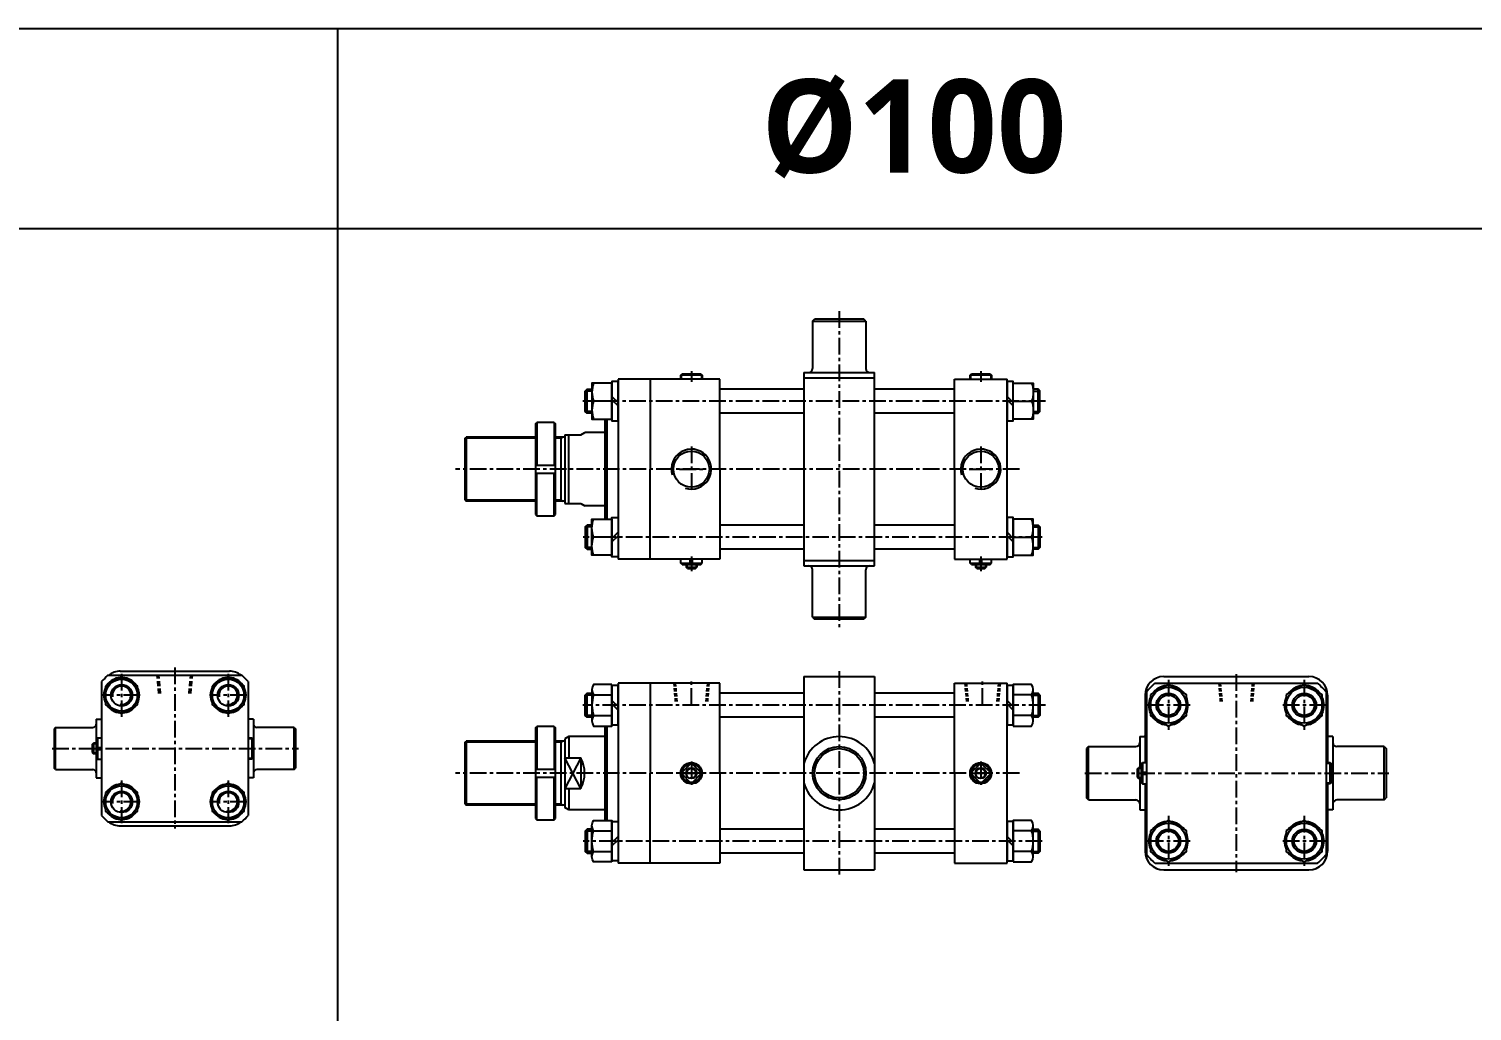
# Model space of a CAD drawing. Extents: x -819 to 29893, y -8942 to 9886.
# Drawn here: x 2587 to 3670, y 3716 to 4453 of the extents above; entities that cross this region are included whole.
import ezdxf

# ---------------------------------------------------------------- set-up
doc = ezdxf.new("R2010")
doc.units = 0
doc.header["$LTSCALE"] = 10
doc.header["$MEASUREMENT"] = 0
for name, pattern in [('CENTER', [2, 1.25, -0.25, 0.25, -0.25]), ('CENTERX2', [4, 2.5, -0.5, 0.5, -0.5]), ('HIDDEN', [0.375, 0.25, -0.125])]:
    doc.linetypes.add(name, pattern=pattern)
doc.layers.get('0').update_dxf_attribs({"linetype": 'CONTINUOUS'})
doc.layers.get('DEFPOINTS').update_dxf_attribs({"linetype": 'CONTINUOUS'})
for name, color, linetype in [('CEN', 1, 'CENTERX2'), ('CENTER', 1, 'CENTER'), ('Line', 7, 'CONTINUOUS'), ('ML', 7, 'CONTINUOUS'), ('THIN', 3, 'CONTINUOUS'), ('외형선', 3, 'CONTINUOUS'), ('중심선', 1, 'CENTER')]:
    doc.layers.add(name, color=color, linetype=linetype)
doc.styles.add('문자', font='romans.shx')

msp = doc.modelspace()

# ---------------------------------------------------------------- linework, layer by layer
for p, q in [((4752.9, 4452.8), (0, 4452.8)), ((2818.1, 4452.8), (2818.1, 2978.5)), ((4752.9, 4302.8), (0, 4302.8)), ((3168.2, 4194.9), (3221.2, 4194.9)), ((3168.2, 4194.9), (3168.2, 4049.9)), ((3221.2, 4049.9), (3221.2, 4194.9)), ((3168.2, 4190.9), (3221.2, 4190.9)), ((3000.7, 4148.1), (3003.7, 4149.9)), ((2988.7, 4148.1), (3000.7, 4148.1)), ((2991.7, 4096.6), (2991.7, 4148.1)), ((2988.7, 4096.6), (3000.7, 4096.6)), ((3000.7, 4096.6), (3003.7, 4094.9)), ((3168.2, 4053.9), (3221.2, 4053.9)), ((3168.2, 4049.9), (3221.2, 4049.9))]:
    msp.add_line(p, q)
for centre in [(3083.7, 4122.4), (3300.9, 4122.4)]:
    msp.add_circle(centre, 13.5)
at = {"layer": 'CEN', "color": 1, "linetype": 'CENTER'}
for p, q in [((3194.7, 4241), (3194.7, 4003.7)), ((3194.7, 3970.7), (3194.7, 3817.7))]:
    msp.add_line(p, q, dxfattribs=at)
at = {"layer": 'CENTER'}
for p, q in [((2656.1, 3968.8), (2656.1, 3936.6)), ((2736.1, 3968.8), (2736.1, 3936.6)), ((3441.7, 3964.2), (3441.7, 3926.2)), ((3543.7, 3964.2), (3543.7, 3926.2)), ((2670, 3952.7), (2642.1, 3952.7)), ((2750, 3952.7), (2722.1, 3952.7)), ((3458.1, 3945.2), (3425.2, 3945.2)), ((3560.1, 3945.2), (3527.2, 3945.2)), ((2656.1, 3888.8), (2656.1, 3856.6)), ((2736.1, 3888.8), (2736.1, 3856.6)), ((2670, 3872.7), (2642.1, 3872.7)), ((2750, 3872.7), (2722.1, 3872.7)), ((3441.7, 3862.2), (3441.7, 3824.2)), ((3543.7, 3862.2), (3543.7, 3824.2)), ((3458.1, 3843.2), (3425.2, 3843.2)), ((3560.1, 3843.2), (3527.2, 3843.2))]:
    msp.add_line(p, q, dxfattribs=at)
at = {"layer": 'DEFPOINTS', "color": 0, "linetype": 'ByBlock'}
for p in [(2637.1, 3890.7), (2755.1, 3890.7), (3420.2, 3866.7), (3565.2, 3866.7)]:
    msp.add_point(p, dxfattribs=at)
at = {"layer": 'Line', "color": 6, "linetype": 'HIDDEN'}
for p, q in [((3070.5, 3961.7), (3071.7, 3947.7)), ((3071.6, 3961.7), (3072.9, 3947.1)), ((3095.7, 3961.7), (3094.5, 3947.1)), ((3096.9, 3961.7), (3095.7, 3947.7)), ((3289, 3961.7), (3290.2, 3947.7)), ((3290.1, 3961.7), (3291.4, 3947.1)), ((3314.2, 3961.7), (3313, 3947.1)), ((3315.4, 3961.7), (3314.2, 3947.7)), ((3479.5, 3961.7), (3480.7, 3947.7)), ((3480.6, 3961.7), (3481.9, 3947.1)), ((3504.7, 3961.7), (3503.5, 3947.1)), ((3505.9, 3961.7), (3504.7, 3947.7))]:
    msp.add_line(p, q, dxfattribs=at)
at = {"layer": 'ML'}
for p, q in [((3174.7, 4233.4), (3176.2, 4234.9)), ((3174.7, 4233.4), (3174.7, 4197.9)), ((3174.7, 4233.4), (3214.7, 4233.4)), ((3213.2, 4234.9), (3176.2, 4234.9)), ((3214.7, 4233.4), (3213.2, 4234.9)), ((3214.7, 4233.4), (3214.7, 4197.9)), ((3075.7, 4192.9), (3076.7, 4193.9)), ((3091.7, 4192.9), (3075.7, 4192.9)), ((3075.7, 4189.9), (3075.7, 4192.9)), ((3076.7, 4193.9), (3090.7, 4193.9)), ((3090.7, 4193.9), (3091.7, 4192.9)), ((3091.7, 4192.9), (3091.7, 4189.9)), ((3292.9, 4192.9), (3293.9, 4193.9)), ((3308.9, 4192.9), (3292.9, 4192.9)), ((3292.9, 4189.9), (3292.9, 4192.9)), ((3293.9, 4193.9), (3307.9, 4193.9)), ((3307.9, 4193.9), (3308.9, 4192.9)), ((3308.9, 4192.9), (3308.9, 4189.9)), ((3005.4, 4164.4), (3005.4, 4182.4)), ((3052.7, 4189.9), (3028.7, 4189.9)), ((3028.7, 4189.9), (3028.7, 4054.9)), ((3343.9, 4164.4), (3343.9, 4182.4)), ((3024.1, 4173.4), (3010.3, 4173.4)), ((3024.1, 4177), (3028.7, 4172.4)), ((3024.1, 4174.4), (3028.7, 4169.8)), ((3325.3, 4172.4), (3320.7, 4177)), ((3325.3, 4169.8), (3320.7, 4174.4)), ((3325.3, 4173.4), (3339.1, 4173.4)), ((3018.7, 4159.9), (3018.7, 4084.9)), ((3020.2, 4159.9), (3020.2, 4084.9)), ((2966.7, 4156.4), (2967.7, 4157.4)), ((2966.7, 4156.4), (2966.7, 4088.4)), ((2980.7, 4157.4), (2967.7, 4157.4)), ((2967.7, 4157.4), (2967.7, 4125.4)), ((2980.7, 4157.4), (2981.7, 4156.4)), ((2980.7, 4157.4), (2980.7, 4125.4)), ((2981.7, 4088.4), (2981.7, 4156.4)), ((2913.7, 4145.4), (2914.7, 4146.4)), ((2913.7, 4145.4), (2913.7, 4099.4)), ((2914.7, 4146.4), (2914.7, 4098.4)), ((2985.7, 4146.4), (2985.7, 4098.4)), ((2988.7, 4148.1), (2988.7, 4096.6)), ((2966.7, 4125.4), (2981.7, 4125.4)), ((2966.7, 4119.4), (2981.7, 4119.4)), ((2967.7, 4087.4), (2967.7, 4119.4)), ((2980.7, 4087.4), (2980.7, 4119.4)), ((2913.7, 4099.4), (2914.7, 4098.4)), ((2966.7, 4088.4), (2967.7, 4087.4)), ((2967.7, 4087.4), (2980.7, 4087.4)), ((2980.7, 4087.4), (2981.7, 4088.4)), ((3005.4, 4080.4), (3005.4, 4062.4)), ((3024.1, 4070.4), (3028.7, 4075)), ((3325.3, 4070.4), (3320.7, 4075)), ((3343.9, 4080.4), (3343.9, 4062.4)), ((3024.1, 4071.4), (3010.3, 4071.4)), ((3024.1, 4067.8), (3028.7, 4072.4)), ((3325.3, 4067.8), (3320.7, 4072.4)), ((3325.3, 4071.4), (3339.1, 4071.4)), ((3052.7, 4054.9), (3028.7, 4054.9)), ((3075.7, 4051.9), (3075.7, 4054.9)), ((3076.7, 4050.9), (3075.7, 4051.9)), ((3075.7, 4051.9), (3082.8, 4051.9)), ((3082.8, 4050.9), (3082.8, 4054.9)), ((3084.5, 4050.9), (3084.5, 4054.9)), ((3084.5, 4051.9), (3091.7, 4051.9)), ((3090.7, 4050.9), (3091.7, 4051.9)), ((3091.7, 4051.9), (3091.7, 4054.9)), ((3292.9, 4051.9), (3292.9, 4054.9)), ((3293.9, 4050.9), (3292.9, 4051.9)), ((3292.9, 4051.9), (3300.1, 4051.9)), ((3300.1, 4050.9), (3300.1, 4054.9)), ((3301.7, 4050.9), (3301.7, 4054.9)), ((3301.7, 4051.9), (3308.9, 4051.9)), ((3307.9, 4050.9), (3308.9, 4051.9)), ((3308.9, 4051.9), (3308.9, 4054.9)), ((3076.7, 4050.9), (3090.7, 4050.9)), ((3079.7, 4050.9), (3079.7, 4048.9)), ((3080.7, 4047.9), (3079.7, 4048.9)), ((3079.7, 4048.9), (3087.7, 4048.9)), ((3080.7, 4047.9), (3086.7, 4047.9)), ((3086.7, 4047.9), (3087.7, 4048.9)), ((3087.7, 4050.9), (3087.7, 4048.9)), ((3174.7, 4011.4), (3174.7, 4046.9)), ((3214.7, 4011.4), (3214.7, 4046.9)), ((3293.9, 4050.9), (3307.9, 4050.9)), ((3296.9, 4050.9), (3296.9, 4048.9)), ((3297.9, 4047.9), (3296.9, 4048.9)), ((3296.9, 4048.9), (3304.9, 4048.9)), ((3297.9, 4047.9), (3303.9, 4047.9)), ((3303.9, 4047.9), (3304.9, 4048.9)), ((3304.9, 4050.9), (3304.9, 4048.9)), ((3174.7, 4011.4), (3176.2, 4009.9)), ((3174.7, 4011.4), (3214.7, 4011.4)), ((3213.2, 4009.9), (3176.2, 4009.9)), ((3214.7, 4011.4), (3213.2, 4009.9)), ((2645.8, 3967.7), (2746.3, 3967.7)), ((2655.1, 3970.7), (2737.1, 3970.7)), ((3168.2, 3966.7), (3168.2, 3821.7)), ((3168.2, 3966.7), (3221.2, 3966.7)), ((3221.2, 3966.7), (3221.2, 3821.7)), ((3438.2, 3966.7), (3547.2, 3966.7)), ((2641.1, 3963), (2641.1, 3862.5)), ((2751.1, 3963), (2751.1, 3862.5)), ((3005.4, 3936.2), (3005.4, 3954.2)), ((3009.1, 3956.9), (3009.1, 3933.5)), ((3052.7, 3961.7), (3028.7, 3961.7)), ((3028.7, 3961.7), (3028.7, 3826.7)), ((3287.7, 3961.7), (3314.1, 3961.7)), ((3340.3, 3933.5), (3340.3, 3956.9)), ((3343.9, 3954.2), (3343.9, 3936.2)), ((3425.2, 3955.2), (3425.2, 3833.2)), ((3431.7, 3961.7), (3553.7, 3961.7)), ((3560.2, 3955.2), (3560.2, 3833.2)), ((3010.3, 3953), (3024.1, 3953)), ((3024.1, 3948.8), (3028.7, 3944.2)), ((3024.1, 3946.2), (3028.7, 3941.6)), ((3325.3, 3944.2), (3320.7, 3948.8)), ((3325.3, 3941.6), (3320.7, 3946.2)), ((3339.1, 3953), (3325.3, 3953)), ((3424.2, 3952.7), (3424.2, 3902.2)), ((3561.2, 3952.7), (3561.2, 3902.2)), ((2637.1, 3934.7), (2637.1, 3890.7)), ((2637.1, 3934.7), (2640.6, 3934.7)), ((2755.1, 3934.7), (2751.6, 3934.7)), ((2755.1, 3934.7), (2755.1, 3890.7)), ((3010.3, 3937.4), (3024.1, 3937.4)), ((3339.1, 3937.4), (3325.3, 3937.4)), ((2606.6, 3928.5), (2605.6, 3927.5)), ((2605.6, 3927.5), (2605.6, 3898)), ((2606.6, 3928.5), (2634.6, 3928.5)), ((2606.6, 3897), (2606.6, 3928.5)), ((2785.6, 3928.5), (2757.6, 3928.5)), ((2785.6, 3897), (2785.6, 3928.5)), ((2785.6, 3928.5), (2786.6, 3927.5)), ((2786.6, 3927.5), (2786.6, 3898)), ((2966.7, 3928.2), (2967.7, 3929.2)), ((2966.7, 3928.2), (2966.7, 3860.2)), ((2980.7, 3929.2), (2967.7, 3929.2)), ((2967.7, 3929.2), (2967.7, 3897.2)), ((2980.7, 3929.2), (2981.7, 3928.2)), ((2980.7, 3929.2), (2980.7, 3897.2)), ((2981.7, 3860.2), (2981.7, 3928.2)), ((2991.7, 3921.7), (2988.7, 3920)), ((2991.7, 3921.7), (2991.7, 3905.7)), ((3018.7, 3929.6), (3018.7, 3858.8)), ((3020.2, 3929.6), (3020.2, 3858.8)), ((3420.2, 3921.7), (3420.2, 3898.2)), ((3420.2, 3921.7), (3423.7, 3921.7)), ((3565.2, 3921.7), (3561.7, 3921.7)), ((3565.2, 3921.7), (3565.2, 3866.7)), ((2634.1, 3915.7), (2635.1, 3916.7)), ((2634.1, 3915.7), (2634.1, 3909.7)), ((2635.1, 3916.7), (2635.1, 3908.7)), ((2637.1, 3916.7), (2635.1, 3916.7)), ((2637.1, 3919.7), (2638.1, 3920.7)), ((2637.1, 3919.7), (2637.1, 3905.7)), ((2637.1, 3913.5), (2641.1, 3913.5)), ((2637.1, 3911.9), (2641.1, 3911.9)), ((2638.1, 3920.7), (2638.1, 3913.5)), ((2638.1, 3920.7), (2641.1, 3920.7)), ((2638.1, 3911.9), (2638.1, 3904.7)), ((2751.1, 3920.7), (2754.1, 3920.7)), ((2754.1, 3904.7), (2754.1, 3920.7)), ((2754.1, 3920.7), (2755.1, 3919.7)), ((2755.1, 3919.7), (2755.1, 3905.7)), ((2913.7, 3917.2), (2914.7, 3918.2)), ((2913.7, 3917.2), (2913.7, 3871.2)), ((2914.7, 3918.2), (2914.7, 3870.2)), ((2985.7, 3918.2), (2985.7, 3870.2)), ((2988.7, 3920), (2988.7, 3868.4)), ((3381.7, 3914.2), (3380.2, 3912.7)), ((3380.2, 3912.7), (3380.2, 3875.7)), ((3381.7, 3914.2), (3417.2, 3914.2)), ((3381.7, 3874.2), (3381.7, 3914.2)), ((3603.7, 3914.2), (3568.2, 3914.2)), ((3603.7, 3874.2), (3603.7, 3914.2)), ((3603.7, 3914.2), (3605.2, 3912.7)), ((3605.2, 3912.7), (3605.2, 3875.7)), ((2634.1, 3909.7), (2635.1, 3908.7)), ((2637.1, 3908.7), (2635.1, 3908.7)), ((2637.1, 3905.7), (2638.1, 3904.7)), ((2638.1, 3904.7), (2641.1, 3904.7)), ((2754.1, 3904.7), (2751.1, 3904.7)), ((2755.1, 3905.7), (2754.1, 3904.7)), ((2988.7, 3905.7), (3000.7, 3905.7)), ((3000.7, 3905.7), (3000.7, 3882.6)), ((3082.8, 3901.1), (3076.7, 3895)), ((3084.5, 3901.1), (3090.6, 3895)), ((3300.1, 3901.1), (3294, 3895)), ((3301.7, 3901.1), (3307.9, 3895)), ((3421.2, 3901.2), (3422.2, 3902.2)), ((3421.2, 3901.2), (3421.2, 3887.2)), ((3422.2, 3902.2), (3425.2, 3902.2)), ((3422.2, 3902.2), (3422.2, 3895)), ((3560.2, 3902.2), (3563.2, 3902.2)), ((3563.2, 3886.2), (3563.2, 3902.2)), ((3563.2, 3902.2), (3564.2, 3901.2)), ((3564.2, 3901.2), (3564.2, 3887.2)), ((2606.6, 3897), (2605.6, 3898)), ((2606.6, 3897), (2634.6, 3897)), ((2637.1, 3890.7), (2640.6, 3890.7)), ((2755.1, 3890.7), (2751.6, 3890.7)), ((2785.6, 3897), (2757.6, 3897)), ((2785.6, 3897), (2786.6, 3898)), ((2966.7, 3897.2), (2981.7, 3897.2)), ((2966.7, 3891.2), (2981.7, 3891.2)), ((2967.7, 3859.2), (2967.7, 3891.2)), ((2980.7, 3859.2), (2980.7, 3891.2)), ((3076.7, 3893.4), (3082.8, 3887.2)), ((3090.6, 3893.4), (3084.5, 3887.2)), ((3294, 3893.4), (3300.1, 3887.2)), ((3307.9, 3893.4), (3301.7, 3887.2)), ((3418.2, 3897.2), (3419.2, 3898.2)), ((3418.2, 3897.2), (3418.2, 3891.2)), ((3418.2, 3891.2), (3419.2, 3890.2)), ((3421.2, 3898.2), (3419.2, 3898.2)), ((3419.2, 3898.2), (3419.2, 3890.2)), ((3421.2, 3890.2), (3419.2, 3890.2)), ((3420.2, 3890.2), (3420.2, 3866.7)), ((3421.2, 3895), (3425.2, 3895)), ((3421.2, 3893.4), (3425.2, 3893.4)), ((3422.2, 3893.4), (3422.2, 3886.2)), ((2988.7, 3882.6), (3000.7, 3882.6)), ((2991.7, 3882.6), (2991.7, 3866.7)), ((3421.2, 3887.2), (3422.2, 3886.2)), ((3422.2, 3886.2), (3425.2, 3886.2)), ((3424.2, 3886.2), (3424.2, 3835.7)), ((3563.2, 3886.2), (3560.2, 3886.2)), ((3561.2, 3886.2), (3561.2, 3835.7)), ((3564.2, 3887.2), (3563.2, 3886.2)), ((2913.7, 3871.2), (2914.7, 3870.2)), ((2991.7, 3866.7), (2988.7, 3868.4)), ((3381.7, 3874.2), (3380.2, 3875.7)), ((3381.7, 3874.2), (3417.2, 3874.2)), ((3603.7, 3874.2), (3568.2, 3874.2)), ((3603.7, 3874.2), (3605.2, 3875.7)), ((2645.8, 3857.7), (2746.3, 3857.7)), ((2966.7, 3860.2), (2967.7, 3859.2)), ((2967.7, 3859.2), (2980.7, 3859.2)), ((2980.7, 3859.2), (2981.7, 3860.2)), ((3420.2, 3866.7), (3423.7, 3866.7)), ((3565.2, 3866.7), (3561.7, 3866.7)), ((2655.1, 3854.7), (2737.1, 3854.7)), ((3005.4, 3852.2), (3005.4, 3834.2)), ((3009.1, 3831.5), (3009.1, 3854.9)), ((3010.3, 3851), (3024.1, 3851)), ((3024.1, 3842.2), (3028.7, 3846.8)), ((3325.3, 3842.2), (3320.7, 3846.8)), ((3339.1, 3851), (3325.3, 3851)), ((3340.3, 3831.5), (3340.3, 3854.9)), ((3343.9, 3852.2), (3343.9, 3834.2)), ((3010.3, 3835.4), (3024.1, 3835.4)), ((3024.1, 3839.6), (3028.7, 3844.2)), ((3325.3, 3839.6), (3320.7, 3844.2)), ((3339.1, 3835.4), (3325.3, 3835.4)), ((3052.7, 3826.7), (3028.7, 3826.7)), ((3431.7, 3826.7), (3553.7, 3826.7)), ((3168.2, 3821.7), (3221.2, 3821.7)), ((3438.2, 3821.7), (3547.2, 3821.7))]:
    msp.add_line(p, q, dxfattribs=at)
at = {"layer": 'ML', "color": 2}
for p, q in [((3076.2, 4189.9), (3076.2, 4193.4)), ((3091.2, 4193.4), (3091.2, 4189.9)), ((3293.4, 4189.9), (3293.4, 4193.4)), ((3308.4, 4193.4), (3308.4, 4189.9)), ((3009.1, 4181), (3004.1, 4181)), ((3340.3, 4181), (3345.3, 4181)), ((3009.1, 4165.7), (3004.1, 4165.7)), ((3340.3, 4165.7), (3345.3, 4165.7)), ((2985.7, 4145.6), (2987, 4146.4)), ((2985.7, 4099.1), (2987, 4098.4)), ((3009.1, 4079), (3004.1, 4079)), ((3340.3, 4079), (3345.3, 4079)), ((3009.1, 4063.7), (3004.1, 4063.7)), ((3340.3, 4063.7), (3345.3, 4063.7)), ((3080.2, 4050.9), (3080.2, 4048.4)), ((3087.2, 4050.9), (3087.2, 4048.4)), ((3297.4, 4050.9), (3297.4, 4048.4)), ((3304.4, 4050.9), (3304.4, 4048.4)), ((2637.1, 3916.2), (2634.6, 3916.2)), ((2751.1, 3920.2), (2754.6, 3920.2)), ((2985.7, 3917.4), (2987, 3918.2)), ((2637.1, 3909.2), (2634.6, 3909.2)), ((2754.6, 3905.2), (2751.1, 3905.2)), ((3000.7, 3905.7), (2988.7, 3882.6)), ((3000.7, 3882.6), (2988.7, 3905.7)), ((3560.2, 3901.7), (3563.7, 3901.7)), ((3421.2, 3897.7), (3418.7, 3897.7)), ((3421.2, 3890.7), (3418.7, 3890.7)), ((3563.7, 3886.7), (3560.2, 3886.7)), ((2985.7, 3870.9), (2987, 3870.2))]:
    msp.add_line(p, q, dxfattribs=at)
at = {"layer": 'ML', "color": 1, "linetype": 'CENTER'}
for p, q in [((3083.7, 4196), (3083.7, 4187.9)), ((3300.9, 4195.9), (3300.9, 4187.9)), ((3083.7, 4139.4), (3083.7, 4105.4)), ((3300.9, 4139.4), (3300.9, 4105.4)), ((3074.9, 4122.4), (3092.5, 4122.4)), ((3292.1, 4122.4), (3309.7, 4122.4)), ((3083.7, 4056.9), (3083.7, 4045.9)), ((3300.9, 4056.9), (3300.9, 4045.9)), ((2696.1, 3973.6), (2696.1, 3852.7)), ((3492.7, 3968.4), (3492.7, 3819.9)), ((3083.7, 3945.6), (3083.7, 3963.4)), ((3302.2, 3945.6), (3302.2, 3963.4)), ((2604, 3912.7), (2788.8, 3912.7)), ((3083.7, 3903), (3083.7, 3885.4)), ((3300.9, 3903), (3300.9, 3885.4)), ((3074.9, 3894.2), (3092.5, 3894.2)), ((3292.1, 3894.2), (3309.7, 3894.2)), ((3379, 3894.2), (3607.2, 3894.2))]:
    msp.add_line(p, q, dxfattribs=at)
at = {"layer": 'ML', "color": 6, "linetype": 'HIDDEN', "ltscale": 1.5}
for p, q in [((2684.1, 3954), (2682.8, 3967.7)), ((2685.3, 3954), (2684.1, 3967.7)), ((2706.8, 3954), (2708.1, 3967.7)), ((2708.1, 3954), (2709.3, 3967.7))]:
    msp.add_line(p, q, dxfattribs=at)
at = {"layer": 'ML'}
for points in [[(3009.1, 4164.4), (3005.4, 4164.4), (3004.1, 4165.7), (3004.1, 4181), (3005.4, 4182.4), (3009.1, 4182.4)], [(3028.7, 4158.6), (3028.7, 4188.2), (3024.1, 4188.2), (3024.1, 4158.6), (3028.7, 4158.6)], [(3320.7, 4188.2), (3320.7, 4158.6), (3325.3, 4158.6), (3325.3, 4188.2), (3320.7, 4188.2)], [(3340.3, 4164.4), (3343.9, 4164.4), (3345.3, 4165.7), (3345.3, 4181), (3343.9, 4182.4), (3340.3, 4182.4)], [(3028.7, 4086.2), (3028.7, 4056.6), (3024.1, 4056.6), (3024.1, 4086.2), (3028.7, 4086.2)], [(3320.7, 4086.2), (3320.7, 4056.6), (3325.3, 4056.6), (3325.3, 4086.2), (3320.7, 4086.2)], [(3009.1, 4080.4), (3005.4, 4080.4), (3004.1, 4079), (3004.1, 4063.7), (3005.4, 4062.4), (3009.1, 4062.4)], [(3340.3, 4080.4), (3343.9, 4080.4), (3345.3, 4079), (3345.3, 4063.7), (3343.9, 4062.4), (3340.3, 4062.4)], [(2644.1, 3959.6), (2644.1, 3945.8), (2656.1, 3938.9), (2668.1, 3945.8), (2668.1, 3959.6), (2656.1, 3966.6), (2644.1, 3959.6)], [(2724.1, 3959.6), (2724.1, 3945.8), (2736.1, 3938.9), (2748.1, 3945.8), (2748.1, 3959.6), (2736.1, 3966.6), (2724.1, 3959.6)], [(3009.1, 3936.2), (3005.4, 3936.2), (3004.1, 3937.5), (3004.1, 3952.8), (3005.4, 3954.2), (3009.1, 3954.2)], [(3028.7, 3930.4), (3028.7, 3960), (3024.1, 3960), (3024.1, 3930.4), (3028.7, 3930.4)], [(3320.7, 3960), (3320.7, 3930.4), (3325.3, 3930.4), (3325.3, 3960), (3320.7, 3960)], [(3340.3, 3954.2), (3343.9, 3954.2), (3345.3, 3952.8), (3345.3, 3937.5), (3343.9, 3936.2), (3340.3, 3936.2)], [(3428.2, 3953), (3428.2, 3937.4), (3441.7, 3929.6), (3455.2, 3937.4), (3455.2, 3953), (3441.7, 3960.8), (3428.2, 3953)], [(3530.2, 3953), (3530.2, 3937.4), (3543.7, 3929.6), (3557.2, 3937.4), (3557.2, 3953), (3543.7, 3960.8), (3530.2, 3953)], [(2644.1, 3879.6), (2644.1, 3865.8), (2656.1, 3858.9), (2668.1, 3865.8), (2668.1, 3879.6), (2656.1, 3886.6), (2644.1, 3879.6)], [(2724.1, 3879.6), (2724.1, 3865.8), (2736.1, 3858.9), (2748.1, 3865.8), (2748.1, 3879.6), (2736.1, 3886.6), (2724.1, 3879.6)], [(3028.7, 3858), (3028.7, 3828.4), (3024.1, 3828.4), (3024.1, 3858), (3028.7, 3858)], [(3320.7, 3858), (3320.7, 3828.4), (3325.3, 3828.4), (3325.3, 3858), (3320.7, 3858)], [(3428.2, 3851), (3428.2, 3835.4), (3441.7, 3827.6), (3455.2, 3835.4), (3455.2, 3851), (3441.7, 3858.8), (3428.2, 3851)], [(3530.2, 3851), (3530.2, 3835.4), (3543.7, 3827.6), (3557.2, 3835.4), (3557.2, 3851), (3543.7, 3858.8), (3530.2, 3851)], [(3009.1, 3852.2), (3005.4, 3852.2), (3004.1, 3850.8), (3004.1, 3835.5), (3005.4, 3834.2), (3009.1, 3834.2)], [(3340.3, 3852.2), (3343.9, 3852.2), (3345.3, 3850.8), (3345.3, 3835.5), (3343.9, 3834.2), (3340.3, 3834.2)]]:
    msp.add_lwpolyline(points, dxfattribs=at)
for points in [[(3010.3, 4186.9, 0.178633), (3010.3, 4173.4, 0.178633), (3010.3, 4159.9)], [(3339.1, 4186.9, -0.178633), (3339.1, 4173.4, -0.178633), (3339.1, 4159.9)], [(3010.3, 4057.9, -0.178633), (3010.3, 4071.4, -0.178633), (3010.3, 4084.9)], [(3339.1, 4057.9, 0.178633), (3339.1, 4071.4, 0.178633), (3339.1, 4084.9)], [(3024.1, 3960.8), (3010.3, 3960.8, 0.309401), (3010.3, 3953, 0.154701), (3010.3, 3937.4, 0.309401), (3010.3, 3929.6), (3024.1, 3929.6), (3024.1, 3960.8)], [(3325.3, 3929.6), (3339.1, 3929.6, 0.309401), (3339.1, 3937.4, 0.154701), (3339.1, 3953, 0.309401), (3339.1, 3960.8), (3325.3, 3960.8), (3325.3, 3929.6)], [(3024.1, 3827.6), (3010.3, 3827.6, -0.309401), (3010.3, 3835.4, -0.154701), (3010.3, 3851, -0.309401), (3010.3, 3858.8), (3024.1, 3858.8), (3024.1, 3827.6)], [(3325.3, 3827.6), (3339.1, 3827.6, 0.309401), (3339.1, 3835.4, 0.154701), (3339.1, 3851, 0.309401), (3339.1, 3858.8), (3325.3, 3858.8), (3325.3, 3827.6)]]:
    msp.add_lwpolyline(points, format="xyb", dxfattribs=at)
for points in [[(3024.1, 4186.9), (3009.1, 4186.9), (3009.1, 4159.9), (3024.1, 4159.9)], [(3325.3, 4186.9), (3340.3, 4186.9), (3340.3, 4159.9), (3325.3, 4159.9)], [(3024.1, 4057.9), (3009.1, 4057.9), (3009.1, 4084.9), (3024.1, 4084.9)], [(3325.3, 4057.9), (3340.3, 4057.9), (3340.3, 4084.9), (3325.3, 4084.9)]]:
    msp.add_lwpolyline(points, close=True, dxfattribs=at)
for centre, radius in [((2656.1, 3952.7), 12), ((2736.1, 3952.7), 12), ((2656.1, 3952.7), 8), ((2736.1, 3952.7), 8), ((3441.7, 3945.2), 13.5), ((3441.7, 3945.2), 9), ((3543.7, 3945.2), 13.5), ((3543.7, 3945.2), 9), ((3441.7, 3945.2), 7.65), ((3543.7, 3945.2), 7.65), ((3194.7, 3894.2), 20), ((3194.7, 3894.2), 18.5), ((3083.7, 3894.2), 8), ((3083.7, 3894.2), 7), ((3300.9, 3894.2), 8), ((3300.9, 3894.2), 7), ((3083.7, 3894.2), 4), ((3300.9, 3894.2), 4), ((2656.1, 3872.7), 12), ((2656.1, 3872.7), 8), ((2736.1, 3872.7), 12), ((2736.1, 3872.7), 8), ((3441.7, 3843.2), 13.5), ((3543.7, 3843.2), 13.5), ((3441.7, 3843.2), 9), ((3441.7, 3843.2), 7.65), ((3543.7, 3843.2), 9), ((3543.7, 3843.2), 7.65)]:
    msp.add_circle(centre, radius, dxfattribs=at)
for centre, radius, start, end in [((3171.7, 4197.9), 3, 270, 0), ((3217.7, 4197.9), 3, 180, 270), ((3171.7, 4046.9), 3, 0, 90), ((3217.7, 4046.9), 3, 90, 180), ((2696.1, 3912.7), 74.5, 132.417, 137.583), ((2656.1, 3952.7), 13.3, 94.4562, 145.5438), ((2655.1, 3956.7), 14, 90, 128.2132), ((2656.1, 3952.7), 13.3, 34.4562, 85.5438), ((2736.1, 3952.7), 13.3, 94.4562, 145.5438), ((2737.1, 3956.7), 14, 51.7868, 90), ((2736.1, 3952.7), 13.3, 34.4562, 85.5438), ((2696.1, 3912.7), 74.5, 42.417, 47.583), ((3438.2, 3952.7), 14, 90, 180), ((3547.2, 3952.7), 14, 0, 90), ((2656.1, 3952.7), 13.3, 154.4562, 205.5438), ((2656.1, 3952.7), 13.3, 334.4562, 25.5438), ((2736.1, 3952.7), 13.3, 154.4562, 205.5438), ((2736.1, 3952.7), 13.3, 334.4562, 25.5438), ((3492.7, 3894.2), 91, 132.1186, 137.8814), ((3441.7, 3945.2), 14.8, 95.8059, 144.1941), ((3441.7, 3945.2), 14.8, 35.8059, 84.1941), ((3543.7, 3945.2), 14.8, 95.8059, 144.1941), ((3543.7, 3945.2), 14.8, 35.8059, 84.1941), ((3492.7, 3894.2), 91, 42.1186, 47.8814), ((2656.1, 3952.7), 13.3, 214.4562, 265.5438), ((2656.1, 3952.7), 13.3, 274.4562, 325.5438), ((2736.1, 3952.7), 13.3, 214.4562, 265.5438), ((2736.1, 3952.7), 13.3, 274.4562, 325.5438), ((3441.7, 3945.2), 14.8, 155.8059, 204.1941), ((3441.7, 3945.2), 14.8, 335.8059, 24.1941), ((3543.7, 3945.2), 14.8, 155.8059, 204.1941), ((3543.7, 3945.2), 14.8, 335.8059, 24.1941), ((2640.6, 3935.2), 0.5, 270, 0), ((2751.6, 3935.2), 0.5, 180, 270), ((3441.7, 3945.2), 14.8, 215.8059, 264.1941), ((3441.7, 3945.2), 14.8, 275.8059, 324.1941), ((3543.7, 3945.2), 14.8, 215.8059, 264.1941), ((3543.7, 3945.2), 14.8, 275.8059, 324.1941), ((2634.6, 3931), 2.5, 270, 0), ((2757.6, 3931), 2.5, 180, 270), ((3194.7, 3894.2), 27.5, 15.4987, 164.5013), ((3423.7, 3922.2), 0.5, 270, 0), ((3561.7, 3922.2), 0.5, 180, 270), ((3417.2, 3917.2), 3, 270, 0), ((3568.2, 3917.2), 3, 180, 270), ((2979.9, 3894.2), 23.7, 330.8896, 29.1104), ((2634.6, 3894.5), 2.5, 0, 90), ((2640.6, 3890.2), 0.5, 0, 90), ((2751.6, 3890.2), 0.5, 90, 180), ((2757.6, 3894.5), 2.5, 90, 180), ((2656.1, 3872.7), 13.3, 154.4562, 205.5438), ((2656.1, 3872.7), 13.3, 94.4562, 145.5438), ((2656.1, 3872.7), 13.3, 34.4562, 85.5438), ((2656.1, 3872.7), 13.3, 334.4562, 25.5438), ((2736.1, 3872.7), 13.3, 154.4562, 205.5438), ((2736.1, 3872.7), 13.3, 94.4562, 145.5438), ((2736.1, 3872.7), 13.3, 34.4562, 85.5438), ((2736.1, 3872.7), 13.3, 334.4562, 25.5438), ((3194.7, 3894.2), 27.5, 195.4987, 344.5013), ((3417.2, 3871.2), 3, 0, 90), ((3568.2, 3871.2), 3, 90, 180), ((2696.1, 3912.7), 74.5, 222.417, 227.583), ((2656.1, 3872.7), 13.3, 214.4562, 265.5438), ((2655.1, 3868.7), 14, 231.7868, 270), ((2656.1, 3872.7), 13.3, 274.4562, 325.5438), ((2736.1, 3872.7), 13.3, 214.4562, 265.5438), ((2736.1, 3872.7), 13.3, 274.4562, 325.5438), ((2737.1, 3868.7), 14, 270, 308.2132), ((2696.1, 3912.7), 74.5, 312.417, 317.583), ((3423.7, 3866.2), 0.5, 0, 90), ((3441.7, 3843.2), 14.8, 95.8059, 144.1941), ((3441.7, 3843.2), 14.8, 35.8059, 84.1941), ((3543.7, 3843.2), 14.8, 95.8059, 144.1941), ((3543.7, 3843.2), 14.8, 35.8059, 84.1941), ((3561.7, 3866.2), 0.5, 90, 180), ((3441.7, 3843.2), 14.8, 155.8059, 204.1941), ((3441.7, 3843.2), 14.8, 335.8059, 24.1941), ((3543.7, 3843.2), 14.8, 155.8059, 204.1941), ((3543.7, 3843.2), 14.8, 335.8059, 24.1941), ((3438.2, 3835.7), 14, 180, 270), ((3441.7, 3843.2), 14.8, 215.8059, 264.1941), ((3441.7, 3843.2), 14.8, 275.8059, 324.1941), ((3543.7, 3843.2), 14.8, 215.8059, 264.1941), ((3543.7, 3843.2), 14.8, 275.8059, 324.1941), ((3547.2, 3835.7), 14, 270, 0), ((3492.7, 3894.2), 91, 222.1186, 227.8814), ((3492.7, 3894.2), 91, 312.1186, 317.8814)]:
    msp.add_arc(centre, radius, start, end, dxfattribs=at)
at = {"layer": 'ML', "color": 2}
for centre, radius, start, end in [((3083.7, 4122.4), 15, 252.275, 196.2038), ((3300.9, 4122.4), 15, 252.275, 196.2038), ((2656.1, 3952.7), 6.92, 258.3945, 189.733), ((2736.1, 3952.7), 6.92, 258.3945, 189.733), ((3083.7, 3894.2), 7.5, 261.0124, 189.6973), ((3300.9, 3894.2), 7.5, 261.0124, 189.6973), ((3083.7, 3894.2), 3.5, 257.328, 189.2411), ((3300.9, 3894.2), 3.5, 257.328, 189.2411), ((2656.1, 3872.7), 6.92, 258.3945, 189.733), ((2736.1, 3872.7), 6.92, 258.3945, 189.733)]:
    msp.add_arc(centre, radius, start, end, dxfattribs=at)
at = {"layer": 'THIN', "color": 2}
for p, q in [((3009.1, 3952.8), (3004.1, 3952.8)), ((3340.3, 3952.8), (3345.3, 3952.8)), ((3009.1, 3937.5), (3004.1, 3937.5)), ((3340.3, 3937.5), (3345.3, 3937.5)), ((3009.1, 3850.8), (3004.1, 3850.8)), ((3340.3, 3850.8), (3345.3, 3850.8)), ((3009.1, 3835.5), (3004.1, 3835.5)), ((3340.3, 3835.5), (3345.3, 3835.5))]:
    msp.add_line(p, q, dxfattribs=at)
at = {"layer": '외형선', "color": 7}
for p, q in [((3052.7, 4189.9), (3052.7, 4122.4)), ((3105.2, 4189.9), (3052.7, 4189.9)), ((3105.2, 4122.4), (3105.2, 4189.9)), ((3281.2, 4189.9), (3320.7, 4189.9)), ((3281.2, 4122.4), (3281.2, 4189.9)), ((3320.7, 4054.9), (3320.7, 4189.9)), ((3052.7, 4054.9), (3052.7, 4122.4)), ((3105.2, 4122.4), (3105.2, 4054.9)), ((3281.2, 4122.4), (3281.2, 4054.9)), ((3105.2, 4054.9), (3052.7, 4054.9)), ((3281.2, 4054.9), (3320.7, 4054.9)), ((3052.7, 3961.7), (3052.7, 3894.2)), ((3105.2, 3961.7), (3052.7, 3961.7)), ((3105.2, 3894.2), (3105.2, 3961.7)), ((3281.2, 3961.7), (3320.7, 3961.7)), ((3281.2, 3894.2), (3281.2, 3961.7)), ((3320.7, 3826.7), (3320.7, 3961.7)), ((3052.7, 3826.7), (3052.7, 3894.2)), ((3105.2, 3894.2), (3105.2, 3826.7)), ((3281.2, 3894.2), (3281.2, 3826.7)), ((3105.2, 3826.7), (3052.7, 3826.7)), ((3281.2, 3826.7), (3320.7, 3826.7))]:
    msp.add_line(p, q, dxfattribs=at)
at = {"layer": '중심선', "color": 7, "linetype": 'Continuous'}
for p, q in [((3168.2, 4182.4), (3105.2, 4182.4)), ((3281.2, 4182.4), (3221.2, 4182.4)), ((3168.2, 4164.4), (3105.2, 4164.4)), ((3281.2, 4164.4), (3221.2, 4164.4)), ((3018.7, 4149.9), (3003.7, 4149.9)), ((2966.7, 4146.4), (2914.7, 4146.4)), ((2988.7, 4146.4), (2981.7, 4146.4)), ((2966.7, 4098.4), (2914.7, 4098.4)), ((2988.7, 4098.4), (2981.7, 4098.4)), ((3018.7, 4094.9), (3003.7, 4094.9)), ((3168.2, 4080.4), (3105.2, 4080.4)), ((3281.2, 4080.4), (3221.2, 4080.4)), ((3168.2, 4062.4), (3105.2, 4062.4)), ((3281.2, 4062.4), (3221.2, 4062.4)), ((3168.2, 3954.2), (3105.2, 3954.2)), ((3281.2, 3954.2), (3221.2, 3954.2)), ((3168.2, 3936.2), (3105.2, 3936.2)), ((3281.2, 3936.2), (3221.2, 3936.2)), ((3018.7, 3921.7), (2991.7, 3921.7)), ((2966.7, 3918.2), (2914.7, 3918.2)), ((2988.7, 3918.2), (2981.7, 3918.2)), ((2966.7, 3870.2), (2914.7, 3870.2)), ((2988.7, 3870.2), (2981.7, 3870.2)), ((3018.7, 3866.7), (2991.7, 3866.7)), ((3168.2, 3852.2), (3105.2, 3852.2)), ((3281.2, 3852.2), (3221.2, 3852.2)), ((3168.2, 3834.2), (3105.2, 3834.2)), ((3281.2, 3834.2), (3221.2, 3834.2))]:
    msp.add_line(p, q, dxfattribs=at)
at = {"layer": '중심선'}
for p, q in [((3349.6, 4173.4), (3002.3, 4173.4)), ((3329.9, 4122.4), (2906.7, 4122.4)), ((3347, 4071.4), (3002.4, 4071.4)), ((3349.6, 3945.2), (3002.3, 3945.2)), ((3329.9, 3894.2), (2906.7, 3894.2)), ((3347, 3843.2), (3002.4, 3843.2))]:
    msp.add_line(p, q, dxfattribs=at)
at = {"layer": '중심선', "color": 2, "linetype": 'Continuous'}
for p, q in [((2966.7, 4145.6), (2913.9, 4145.6)), ((2985.7, 4145.6), (2981.7, 4145.6)), ((2966.7, 4099.1), (2913.9, 4099.1)), ((2985.7, 4099.1), (2981.7, 4099.1)), ((2966.7, 3917.4), (2913.9, 3917.4)), ((2985.7, 3917.4), (2981.7, 3917.4)), ((2966.7, 3870.9), (2913.9, 3870.9)), ((2985.7, 3870.9), (2981.7, 3870.9))]:
    msp.add_line(p, q, dxfattribs=at)

# ---------------------------------------------------------------- texts
at = {"insert": (3136.2, 4414.9), "char_height": 70, "attachment_point": 1, "style": '문자'}
msp.add_mtext_dynamic_manual_height_columns('{\\fMalgun Gothic|b1|i0|c129|p50;%%C100}', width=124.533, gutter_width=16, heights=[0], dxfattribs=at)

doc.saveas('drawing.dxf')
